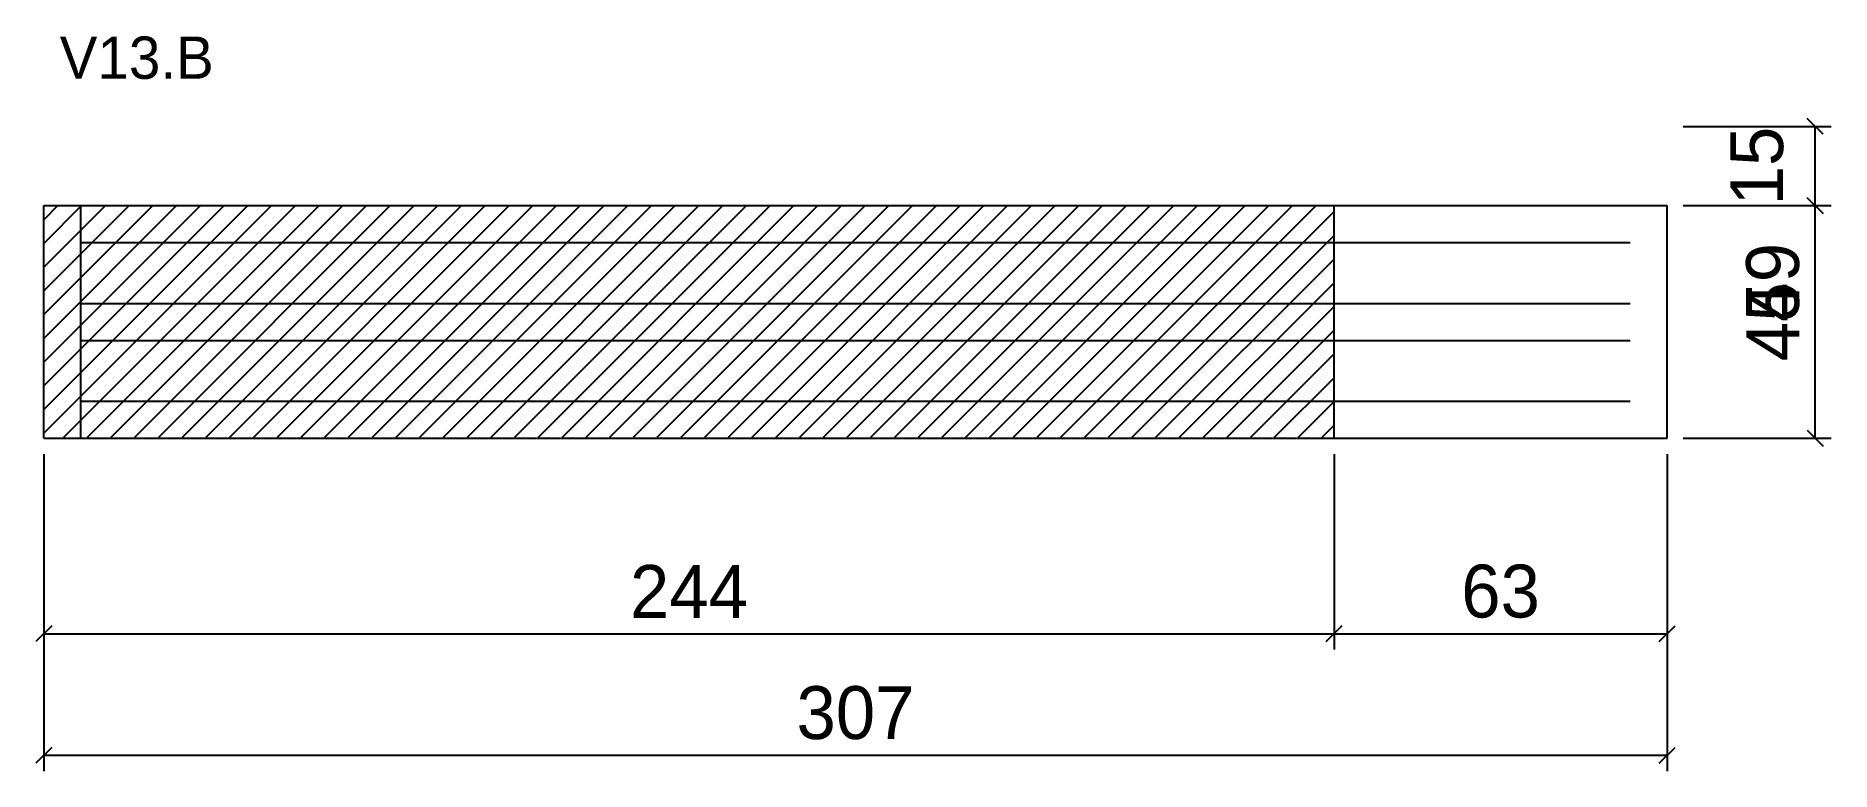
# Model space of a CAD drawing. Extents: x -2 to 338, y -257 to -118.
import ezdxf

# ---------------------------------------------------------------- set-up
doc = ezdxf.new("R2010")
doc.units = 0
for name, color, linetype in [('COTA', 241, 'Continuous'), ('NOMENCLATURA', 7, 'Continuous'), ('Painéis', 200, 'Continuous'), ('Reaproveitamento', 251, 'Continuous'), ('SARR_2.2x7', 40, 'Continuous')]:
    doc.layers.add(name, color=color, linetype=linetype)
doc.dimstyles.new('PAINEL', dxfattribs={"dimtxt": 10, "dimasz": 3, "dimexe": 3, "dimexo": 3, "dimgap": 3, "dimtad": 1, "dimblk": 'OBLIQUE', "dimblk1": 'OBLIQUE', "dimcen": 2.5, "dimclrd": 4, "dimclre": 4, "dimclrt": 240, "dimazin": 3, "dimtfac": 1, "dimtmove": 0, "dimatfit": 3})

# ---------------------------------------------------------------- blocks, each defined once
blk = doc.blocks.new('_OBLIQUE')
at = {"color": 0, "linetype": 'BYBLOCK'}
blk.add_line((-0.5, -0.5), (0.5, 0.5), dxfattribs=at)

msp = doc.modelspace()

# ---------------------------------------------------------------- hatches: boundary and pattern name
at = {"layer": 'Reaproveitamento'}
h = msp.add_hatch(dxfattribs=at)
h.set_pattern_fill('ANSI31')
h.paths.add_polyline_path([(0, -193.8), (244, -193.8), (244, -150), (0, -150)])

# ---------------------------------------------------------------- linework, layer by layer
at = {"layer": 'Painéis'}
for p, q in [((0, -150), (244, -150)), ((0, -194), (0, -150)), ((244, -194), (244, -150)), ((244, -150), (307, -150)), ((307, -194), (307, -150)), ((0, -194), (244, -194)), ((244, -194), (307, -194))]:
    msp.add_line(p, q, dxfattribs=at)
at = {"layer": 'SARR_2.2x7'}
msp.add_line((7, -194), (7, -150), dxfattribs=at)
for points in [[(7, -157), (244, -157)], [(7, -157), (244, -157)], [(244, -157), (300, -157)], [(244, -157), (300, -157)], [(7, -168.5), (244, -168.5)], [(7, -168.5), (244, -168.5)], [(244, -168.5), (300, -168.5)], [(244, -168.5), (300, -168.5)], [(7, -175.5), (244, -175.5)], [(7, -175.5), (244, -175.5)], [(244, -175.5), (300, -175.5)], [(244, -175.5), (300, -175.5)], [(7, -187), (244, -187)], [(7, -187), (244, -187)], [(244, -187), (300, -187)], [(244, -187), (300, -187)]]:
    msp.add_lwpolyline(points, dxfattribs=at)

# ---------------------------------------------------------------- texts
at = {"layer": 'NOMENCLATURA'}
msp.add_text('V13.B', height=8, dxfattribs=at).set_placement((3, -126))

# ---------------------------------------------------------------- dimensions: what is measured, and where the dimension line sits
at = {"layer": 'COTA'}
for base, p1, p2 in [((335, -194), (307, -194), (307, -135)), ((335, -150), (307, -150), (307, -135)), ((335, -194), (307, -194), (307, -150))]:
    msp.add_linear_dim(base=base, p1=p1, p2=p2, angle=90, dimstyle='PAINEL', dxfattribs=at).render()
for base, p1, p2 in [((0, -231), (0, -194), (244, -194)), ((0, -254), (0, -194), (307, -194)), ((244, -231), (244, -194), (307, -194))]:
    msp.add_linear_dim(base=base, p1=p1, p2=p2, dimstyle='PAINEL', dxfattribs=at).render()

doc.saveas('drawing.dxf')
